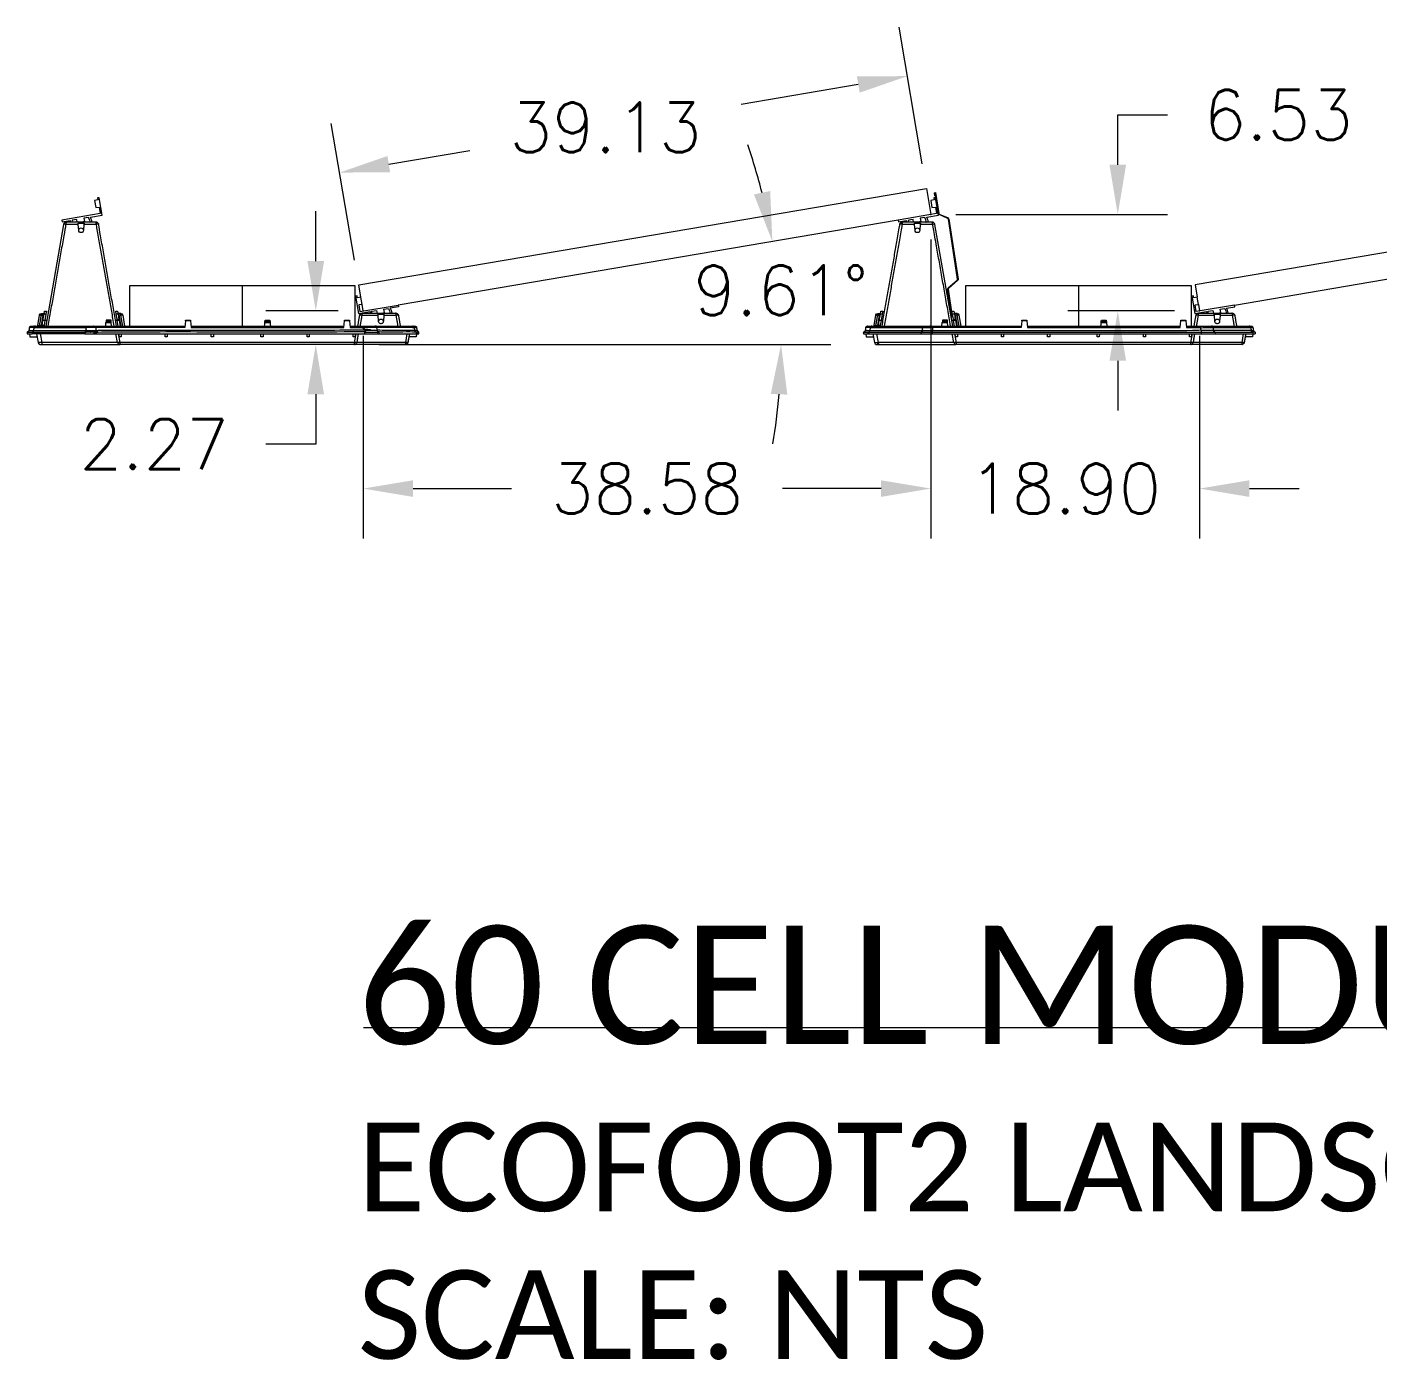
# Model space of a CAD drawing. Header units: inches. Extents: x 1518 to 2565, y 62 to 679.
# Drawn here: x 2068.6 to 2160.1, y 387.2 to 477.5 of the extents above; entities that cross this region are included whole.
import ezdxf

# ---------------------------------------------------------------- set-up
doc = ezdxf.new("R2010")
doc.units = ezdxf.units.IN
doc.header["$LTSCALE"] = 50
doc.header["$MEASUREMENT"] = 0
for name, color, linetype, lineweight in [('E2-ECOFEET', 254, 'Continuous', 5), ('ECOFEET', 254, 'Continuous', 5), ('T-TEXT', 1, 'Continuous', 20), ('TEXT', 1, 'Continuous', 20)]:
    doc.layers.add(name, color=color, linetype=linetype, lineweight=lineweight)
doc.styles.add('mytext', font='romans.shx')
doc.dimstyles.new('DECIMAL', dxfattribs={"dimscale": 27, "dimtxt": 0.125, "dimasz": 0.125, "dimexe": 0.125, "dimexo": 0.0625, "dimgap": 0.09, "dimtad": 0, "dimtih": 1, "dimtoh": 1, "dimzin": 4, "dimdsep": 46, "dimtxsty": 'mytext', "dimcen": 0, "dimazin": 3, "dimtfac": 1, "dimtofl": 0, "dimtmove": 0, "dimatfit": 3, "dimldrblk": 'DOT', "dimfxl": 1, "dimtolj": 1, "dimtzin": 0, "dimarcsym": 0})

# ---------------------------------------------------------------- blocks, each defined once
blk = doc.blocks.new('Z1')
at = {"layer": 'ECOFEET', "color": 1, "linetype": 'Continuous'}
for p, q in [((20.858, -7.903), (54.724, -2.151)), ((-46.338, -6.576), (-46.338, -9.326)), ((10.302, -6.576), (10.302, -9.326)), ((18.417, -7.861), (18.492, -8.304)), ((-59.706, -8.951), (-59.765, -9.285)), ((-59.632, -8.524), (-59.759, -8.524)), ((-55.589, -9.326), (-55.568, -9.087)), ((-55.569, -9.096), (-55.209, -9.096)), ((-55.213, -9.046), (-55.564, -9.046)), ((-54.749, -8.524), (-54.875, -8.524)), ((-54.815, -8.869), (-54.688, -8.869)), ((-54.673, -8.951), (-54.801, -8.951)), ((-50.189, -9.096), (-50.189, -9.096)), ((-44.809, -9.096), (-44.449, -9.096)), ((-44.453, -9.046), (-44.804, -9.046)), ((-39.429, -9.096), (-39.429, -9.096)), ((-38.198, -8.451), (-35.95, -8.451)), ((-3.066, -8.951), (-3.125, -9.285)), ((-2.992, -8.524), (-3.119, -8.524)), ((1.051, -9.326), (1.072, -9.087)), ((1.071, -9.096), (1.431, -9.096)), ((1.427, -9.046), (1.076, -9.046)), ((1.891, -8.524), (1.765, -8.524)), ((1.825, -8.869), (1.952, -8.869)), ((1.967, -8.951), (1.839, -8.951)), ((6.451, -9.096), (6.451, -9.096)), ((11.831, -9.096), (12.191, -9.096)), ((17.211, -9.096), (17.211, -9.096)), ((18.442, -8.451), (20.69, -8.451)), ((-60.268, -9.856), (-60.167, -10.431)), ((-59.896, -10.431), (-59.997, -9.856)), ((-49.809, -9.326), (-39.449, -9.326)), ((6.831, -9.326), (17.191, -9.326)), ((17.591, -9.326), (18.585, -9.326)), ((19.553, -9.731), (19.555, -9.856)), ((19.553, -9.731), (22.104, -9.731)), ((22.104, -9.731), (22.106, -9.856)), ((22.266, -9.731), (22.268, -9.856)), ((-54.789, -10.431), (-59.896, -10.431)), ((-59.896, -10.576), (-54.66, -10.576))]:
    blk.add_line(p, q, dxfattribs=at)
for points in [[(-38.307, -7.368), (-38.449, -6.53), (0, 0), (0.301, -1.775)], [(56.941, -1.775), (56.64, 0), (18.191, -6.53), (18.333, -7.368)], [(-57.52, -2.281), (-57.55, -2.102), (-57.866, -2.156), (-57.871, -2.281)], [(-0.88, -2.281), (-0.91, -2.102), (-1.226, -2.156), (-1.231, -2.281)], [(-53.963, -9.326), (-53.963, -6.576), (-46.338, -6.576), (-38.713, -6.576), (-38.713, -9.326)], [(-38.223, -7.861), (-38.307, -7.368), (-38.534, -7.406), (-38.555, -7.283), (-38.673, -7.303), (-38.473, -8.481), (-37.677, -8.346), (-37.682, -8.451)], [(2.677, -9.326), (2.677, -6.576), (10.302, -6.576), (17.927, -6.576), (17.927, -9.326)], [(17.967, -7.303), (18.167, -8.481), (18.963, -8.346), (18.958, -8.451)], [(-38.148, -8.304), (-38.223, -7.861), (-38.45, -7.899), (-38.375, -8.343), (-35.782, -7.903)], [(-59.94, -8.467), (-59.943, -8.591), (-59.82, -8.591), (-59.791, -8.467)], [(-59.584, -8.951), (-59.706, -8.951), (-59.834, -8.951), (-59.759, -8.524), (-59.722, -8.317), (-59.595, -8.317), (-59.632, -8.524), (-59.707, -8.951)], [(-50.177, -8.962), (-50.218, -9.433), (-56.232, -9.433), (-56.232, -9.326)], [(-55.189, -9.326), (-55.209, -9.096), (-55.213, -9.046), (-55.22, -8.97), (-55.558, -8.97)], [(-54.735, -9.326), (-54.801, -8.951), (-54.923, -8.951)], [(-54.8, -8.951), (-54.815, -8.869), (-54.875, -8.524), (-54.912, -8.317), (-54.785, -8.317), (-54.749, -8.524), (-54.688, -8.869), (-54.673, -8.951), (-54.607, -9.326)], [(-54.717, -8.467), (-54.687, -8.591), (-54.558, -9.326)], [(-49.841, -8.962), (-50.177, -8.962), (-50.173, -8.921), (-49.844, -8.921), (-49.841, -8.962), (-49.799, -9.433), (-39.458, -9.433), (-39.417, -8.962)], [(-44.798, -8.97), (-44.793, -8.921), (-44.464, -8.921), (-44.46, -8.97)], [(-39.081, -8.962), (-39.417, -8.962), (-39.413, -8.921), (-39.084, -8.921), (-39.081, -8.962), (-39.039, -9.433), (-38.055, -9.433), (-38.055, -9.326)], [(-37.561, -8.451), (-37.556, -8.326), (-37.241, -8.272), (-37.21, -8.451)], [(-3.3, -8.467), (-3.303, -8.591), (-3.18, -8.591), (-3.151, -8.467)], [(-2.944, -8.951), (-3.066, -8.951), (-3.194, -8.951), (-3.119, -8.524), (-3.082, -8.317), (-2.955, -8.317), (-2.992, -8.524), (-3.067, -8.951)], [(6.463, -8.962), (6.422, -9.433), (0.408, -9.433), (0.408, -9.326)], [(1.451, -9.326), (1.431, -9.096), (1.427, -9.046), (1.42, -8.97), (1.082, -8.97)], [(1.905, -9.326), (1.839, -8.951), (1.717, -8.951)], [(1.84, -8.951), (1.825, -8.869), (1.765, -8.524), (1.728, -8.317), (1.855, -8.317), (1.891, -8.524), (1.952, -8.869), (1.967, -8.951), (2.033, -9.326)], [(1.923, -8.467), (1.953, -8.591), (2.082, -9.326)], [(6.799, -8.962), (6.463, -8.962), (6.467, -8.921), (6.796, -8.921), (6.799, -8.962), (6.841, -9.433), (17.182, -9.433), (17.223, -8.962)], [(12.187, -9.046), (11.836, -9.046), (11.842, -8.97), (12.18, -8.97), (12.187, -9.046), (12.191, -9.096), (12.211, -9.326)], [(11.842, -8.97), (11.847, -8.921), (12.176, -8.921), (12.18, -8.97)], [(17.559, -8.962), (17.223, -8.962), (17.227, -8.921), (17.556, -8.921), (17.559, -8.962), (17.601, -9.433), (18.585, -9.433), (18.585, -9.326), (19.317, -9.326)], [(19.079, -8.451), (19.084, -8.326), (19.399, -8.272), (19.43, -8.451)], [(-60.753, -9.856), (-60.719, -10.051), (-60.234, -10.051)], [(-54.542, -9.856), (-54.544, -10.051), (-54.684, -10.051), (-54.685, -9.856)], [(-51.418, -9.856), (-51.42, -10.051), (-51.56, -10.051), (-51.561, -9.856)], [(-48.294, -9.856), (-48.296, -10.051), (-48.436, -10.051), (-48.437, -9.856)], [(-44.932, -9.856), (-44.933, -10.051), (-45.073, -10.051), (-45.075, -9.856)], [(-41.808, -9.856), (-41.809, -10.051), (-41.949, -10.051), (-41.951, -9.856)], [(-39.049, -9.326), (-38.055, -9.326), (-37.323, -9.326)], [(-38.684, -9.856), (-38.685, -10.051), (-38.825, -10.051), (-38.827, -9.856)], [(-38.651, -9.856), (-38.752, -10.431), (-38.752, -10.576)], [(-34.533, -9.856), (-34.568, -10.051), (-35.053, -10.051)], [(-4.113, -9.856), (-4.079, -10.051), (-3.594, -10.051)], [(2.098, -9.856), (2.096, -10.051), (1.956, -10.051), (1.955, -9.856)], [(5.222, -9.856), (5.22, -10.051), (5.08, -10.051), (5.079, -9.856)], [(8.346, -9.856), (8.344, -10.051), (8.204, -10.051), (8.203, -9.856)], [(11.708, -9.856), (11.707, -10.051), (11.567, -10.051), (11.565, -9.856)], [(14.832, -9.856), (14.831, -10.051), (14.691, -10.051), (14.689, -9.856)], [(17.956, -9.856), (17.955, -10.051), (17.815, -10.051), (17.813, -9.856)], [(17.989, -9.856), (17.888, -10.431), (17.888, -10.576)], [(22.107, -9.856), (22.072, -10.051), (21.587, -10.051)]]:
    blk.add_lwpolyline(points, dxfattribs=at)
for points in [[(-56.517, -2.281, 0.069145), (-56.566, -2.083), (-56.621, -1.944), (-55.825, -1.809), (-56.025, -0.631), (-56.143, -0.651), (-56.123, -0.774), (-56.349, -0.813), (-56.266, -1.306), (-56.039, -1.267), (-55.963, -1.711), (-58.556, -2.151), (-58.536, -2.27), (-57.987, -2.176), (-57.991, -2.281)], [(0.123, -2.281, 0.069145), (0.074, -2.083), (0.019, -1.944), (0.815, -1.809), (0.615, -0.631), (0.497, -0.651), (0.517, -0.774), (0.291, -0.813), (0.374, -1.306), (0.601, -1.267), (0.677, -1.711), (-1.916, -2.151), (-1.896, -2.27), (-1.347, -2.176), (-1.351, -2.281)], [(-58.249, -2.281, 0.36397), (-58.436, -2.438), (-59.65, -9.326)], [(-57.448, -2.438), (-58.288, -2.438, 0.16314), (-58.436, -2.438)], [(-57.413, -2.842, 0.003531), (-57.412, -2.835, -0.956522), (-57.095, -2.835, 0.003531), (-57.095, -2.842)], [(-56.072, -2.438, 0.16314), (-56.219, -2.438), (-57.06, -2.438)], [(-1.916, -2.151), (-35.782, -7.903), (-35.762, -8.021), (-36.311, -8.114), (-36.256, -8.253, -0.069145), (-36.208, -8.451)], [(-0.808, -2.438), (-1.648, -2.438, 0.16314), (-1.796, -2.438)], [(-0.773, -2.842, 0.003531), (-0.772, -2.835, -0.956522), (-0.455, -2.835, 0.003531), (-0.455, -2.842)], [(0.568, -2.438, 0.16314), (0.421, -2.438), (-0.42, -2.438)], [(1.783, -9.326), (0.568, -2.438, 0.36397), (0.381, -2.281)], [(20.432, -8.451, 0.069145), (20.384, -8.253), (20.329, -8.114), (20.878, -8.021), (20.858, -7.903), (18.265, -8.343), (18.19, -7.899), (18.417, -7.861), (18.333, -7.368), (18.106, -7.406), (18.085, -7.283), (17.967, -7.303)], [(-60.242, -9.326, 0.36397), (-60.193, -9.285), (-60.071, -8.591), (-60.068, -8.574, -0.36397), (-59.94, -8.467), (-59.791, -8.467, 0.36397), (-59.742, -8.426)], [(-60.065, -9.326), (-60.065, -9.285), (-59.942, -9.285), (-59.942, -9.326, 0.36397), (-59.893, -9.285, -0.16314), (-59.942, -9.285), (-59.82, -8.591, 0.16314), (-59.771, -8.591)], [(-59.778, -9.326, 0.060189), (-59.765, -9.285, 0.16314), (-59.893, -9.285), (-59.834, -8.951)], [(-54.435, -9.326), (-54.565, -8.591), (-54.568, -8.467), (-54.717, -8.467, -0.36397), (-54.766, -8.426)], [(-54.437, -8.591, 0.16314), (-54.565, -8.591), (-54.687, -8.591, -0.16314), (-54.737, -8.591)], [(-54.568, -8.467, -0.36397), (-54.44, -8.574), (-54.437, -8.591), (-54.307, -9.326)], [(-37.138, -8.608), (-38.238, -8.608, 0.16314), (-38.385, -8.608)], [(-37.103, -9.012, 0.003531), (-37.103, -9.005, -0.956522), (-36.785, -9.005, 0.003531), (-36.785, -9.012)], [(-35.763, -8.608, 0.16314), (-35.911, -8.608), (-36.75, -8.608)], [(-3.602, -9.326, 0.36397), (-3.553, -9.285), (-3.431, -8.591), (-3.428, -8.574, -0.36397), (-3.3, -8.467), (-3.151, -8.467, 0.36397), (-3.102, -8.426)], [(-3.425, -9.326), (-3.425, -9.285), (-3.302, -9.285), (-3.302, -9.326, 0.36397), (-3.253, -9.285, -0.16314), (-3.302, -9.285), (-3.18, -8.591, 0.16314), (-3.131, -8.591)], [(-3.138, -9.326, 0.060189), (-3.125, -9.285, 0.16314), (-3.253, -9.285), (-3.194, -8.951)], [(2.205, -9.326), (2.075, -8.591), (2.072, -8.467), (1.923, -8.467, -0.36397), (1.874, -8.426)], [(2.203, -8.591, 0.16314), (2.075, -8.591), (1.953, -8.591, -0.16314), (1.903, -8.591)], [(2.072, -8.467, -0.36397), (2.2, -8.574), (2.203, -8.591), (2.333, -9.326)], [(19.502, -8.608), (18.402, -8.608, 0.16314), (18.255, -8.608)], [(19.537, -9.012, 0.003531), (19.537, -9.005, -0.956522), (19.855, -9.005, 0.003531), (19.855, -9.012)], [(20.877, -8.608, 0.16314), (20.729, -8.608), (19.89, -8.608)], [(-35.191, -9.856), (-35.292, -10.431), (-38.58, -10.431, -0.36397), (-38.752, -10.576), (-54.617, -10.576), (-54.617, -10.431), (-54.718, -9.856)], [(-38.548, -10.25, 0.058227), (-38.536, -10.21), (-38.474, -9.856)], [(-3.628, -9.856), (-3.527, -10.431, 0.36397), (-3.354, -10.576), (-3.256, -10.576)], [(2.023, -10.576, -0.36397), (1.851, -10.431), (-3.256, -10.431), (-3.357, -9.856)], [(21.449, -9.856), (21.348, -10.431), (18.06, -10.431, -0.36397), (17.888, -10.576), (2.023, -10.576), (2.023, -10.431), (1.922, -9.856)], [(18.092, -10.25, 0.058227), (18.104, -10.21), (18.166, -9.856)]]:
    blk.add_lwpolyline(points, format="xyb", dxfattribs=at)
for points in [[(0.617, -0.284), (0.832, -1.696, 0.258618), (0.871, -1.747), (1.461, -2.001, -0.258618), (1.523, -2.081), (2.142, -6.147, -0.258618), (2.107, -6.241), (1.489, -6.772, 0.258618), (1.466, -6.832), (1.75, -8.694), (1.673, -8.705), (1.641, -8.494), (1.675, -8.489), (1.702, -8.667), (1.712, -8.665), (1.433, -6.837, -0.258618), (1.467, -6.746), (2.085, -6.216, 0.258618), (2.109, -6.152), (1.489, -2.086, 0.258618), (1.448, -2.032), (0.858, -1.778, -0.258618), (0.798, -1.701), (0.588, -0.322), (0.579, -0.324), (0.606, -0.502), (0.572, -0.507), (0.54, -0.295)], [(-57.448, -2.438), (-57.455, -2.358), (-57.053, -2.358), (-57.06, -2.438), (-57.094, -2.828, 0.010708), (-57.095, -2.849, -0.956522), (-57.412, -2.849, 0.010708), (-57.414, -2.828)], [(-0.808, -2.438), (-0.815, -2.358), (-0.413, -2.358), (-0.42, -2.438), (-0.454, -2.828, 0.010708), (-0.455, -2.849, -0.956522), (-0.772, -2.849, 0.010708), (-0.774, -2.828)], [(-37.138, -8.608), (-37.145, -8.528), (-36.743, -8.528), (-36.75, -8.608), (-36.784, -8.998, 0.010708), (-36.785, -9.019, -0.956522), (-37.103, -9.019, 0.010708), (-37.104, -8.998)], [(19.502, -8.608), (19.495, -8.528), (19.897, -8.528), (19.89, -8.608), (19.856, -8.998, 0.010708), (19.855, -9.019, -0.956522), (19.537, -9.019, 0.010708), (19.536, -8.998)]]:
    blk.add_lwpolyline(points, format="xyb", close=True, dxfattribs=at)
at = {"layer": 'ECOFEET', "color": 1, "linetype": 'Continuous', "flags": 128}
for points in [[(-56.638, -2.281), (-56.649, -2.219), (-56.677, -2.127), (-56.742, -1.965), (-57.057, -2.018), (-57.019, -2.245), (-57.23, -2.281)], [(0.002, -2.281), (-0.009, -2.219), (-0.037, -2.127), (-0.102, -1.965), (-0.417, -2.018), (-0.379, -2.245), (-0.59, -2.281)], [(-36.92, -8.451), (-36.709, -8.415), (-36.748, -8.188), (-36.432, -8.135), (-36.368, -8.297), (-36.339, -8.389), (-36.329, -8.451)], [(19.72, -8.451), (19.931, -8.415), (19.892, -8.188), (20.208, -8.135), (20.272, -8.297), (20.301, -8.389), (20.311, -8.451)], [(-38.479, -9.856), (-38.58, -10.431), (-38.584, -10.436), (-38.595, -10.44), (-38.611, -10.443), (-38.632, -10.443), (-38.658, -10.443), (-38.688, -10.44), (-38.719, -10.436), (-38.752, -10.431), (-54.617, -10.431), (-54.65, -10.436), (-54.681, -10.44), (-54.711, -10.443), (-54.737, -10.443), (-54.758, -10.443), (-54.774, -10.44), (-54.785, -10.436), (-54.789, -10.431), (-54.891, -9.856)], [(18.161, -9.856), (18.06, -10.431), (18.056, -10.436), (18.045, -10.44), (18.029, -10.443), (18.008, -10.443), (17.982, -10.443), (17.952, -10.44), (17.921, -10.436), (17.888, -10.431), (2.023, -10.431), (1.99, -10.436), (1.959, -10.44), (1.929, -10.443), (1.903, -10.443), (1.882, -10.443), (1.866, -10.44), (1.855, -10.436), (1.851, -10.431), (1.749, -9.856)], [(-54.657, -10.571), (-54.658, -10.573), (-54.66, -10.576), (-54.66, -10.571)], [(-35.12, -10.431), (-35.124, -10.436), (-35.135, -10.44), (-35.151, -10.443), (-35.172, -10.443), (-35.198, -10.443), (-35.228, -10.44), (-35.259, -10.436), (-35.292, -10.431), (-35.292, -10.576)], [(1.983, -10.571), (1.982, -10.573), (1.98, -10.576), (1.98, -10.571)], [(21.52, -10.431), (21.516, -10.436), (21.505, -10.44), (21.489, -10.443), (21.468, -10.443), (21.442, -10.443), (21.412, -10.44), (21.381, -10.436), (21.348, -10.431), (21.348, -10.576)]]:
    blk.add_lwpolyline(points, dxfattribs=at)
at = {"layer": 'ECOFEET', "color": 1, "linetype": 'Continuous'}
for centre, radius, start, end in [((-57.254, -2.356), 0.62, 261.10669, 278.89331), ((-0.614, -2.356), 0.62, 261.1063, 278.8937), ((-36.944, -8.526), 0.62, 261.10626, 278.89374), ((19.696, -8.526), 0.62, 261.10633, 278.89367), ((-34.372, -9.601), 0.13, 190, 269.03818), ((-54.617, -10.401), 0.175, 190, 270), ((-38.538, -10.217), 0.00775, 71.46881, 108.53119), ((18.102, -10.217), 0.00775, 71.46881, 108.53119)]:
    blk.add_arc(centre, radius, start, end, dxfattribs=at)
for points, weights, degree, knots in [([(-54.857, -9.326), (-55.464, -5.882), (-56.072, -2.438), (-56.099, -2.281), (-56.259, -2.281), (-57.254, -2.281), (-58.249, -2.281), (-58.282, -2.281), (-58.288, -2.438), (-58.895, -5.882), (-59.503, -9.326)], [1, 1, 1, 0.766044443119, 1, 1, 1, 0.766044443119, 1, 1, 1], 2, [0, 0, 0, 1, 1, 2.396263, 2.396263, 3.396263, 3.396263, 4.792527, 4.792527, 5.792527, 5.792527, 5.792527]), ([(-55.005, -9.326), (-55.612, -5.882), (-56.219, -2.438), (-56.225, -2.281), (-56.259, -2.281)], [1, 1, 1, 0.766044443119, 1], 2, [0, 0, 0, 1, 1, 2.396263, 2.396263, 2.396263]), ([(-3.01, -9.326), (-2.403, -5.882), (-1.796, -2.438), (-1.768, -2.281), (-1.609, -2.281), (-1.642, -2.281), (-1.648, -2.438), (-2.255, -5.882), (-2.863, -9.326)], [1, 1, 1, 0.766044443119, 1, 0.766044443119, 1, 1, 1], 2, [0, 0, 0, 1, 1, 2.396263, 2.396263, 3.792527, 3.792527, 4.792527, 4.792527, 4.792527]), ([(1.635, -9.326), (1.028, -5.882), (0.421, -2.438), (0.415, -2.281), (0.381, -2.281), (-0.614, -2.281), (-1.609, -2.281)], [1, 1, 1, 0.766044443119, 1, 1, 1], 2, [0, 0, 0, 1, 1, 2.396263, 2.396263, 3.396263, 3.396263, 3.396263]), ([(-60.193, -9.285), (-60.194, -9.293), (-60.065, -9.285), (-60.004, -8.938), (-59.943, -8.591), (-60.007, -8.57), (-60.071, -8.591)], [1, 0.717688543035, 1, 1, 1, 0.948150802533, 1], 2, [0, 0, 0, 1.540638, 1.540638, 2.540638, 2.540638, 3.187499, 3.187499, 3.187499]), ([(-38.512, -9.326), (-38.449, -8.967), (-38.385, -8.608), (-38.358, -8.451), (-38.198, -8.451), (-38.232, -8.451), (-38.238, -8.608), (-38.301, -8.967), (-38.364, -9.326)], [1, 1, 1, 0.766044443119, 1, 0.766044443119, 1, 1, 1], 2, [0, 0, 0, 1, 1, 2.396263, 2.396263, 3.792527, 3.792527, 4.792527, 4.792527, 4.792527]), ([(-35.784, -9.326), (-35.847, -8.967), (-35.911, -8.608), (-35.916, -8.451), (-35.95, -8.451), (-35.791, -8.451), (-35.763, -8.608), (-35.7, -8.967), (-35.636, -9.326)], [1, 1, 1, 0.766044443119, 1, 0.766044443119, 1, 1, 1], 2, [0, 0, 0, 1, 1, 2.396263, 2.396263, 3.792527, 3.792527, 4.792527, 4.792527, 4.792527]), ([(-3.553, -9.285), (-3.554, -9.293), (-3.425, -9.285), (-3.364, -8.938), (-3.303, -8.591), (-3.367, -8.57), (-3.431, -8.591)], [1, 0.717688543035, 1, 1, 1, 0.948150802533, 1], 2, [0, 0, 0, 1.540638, 1.540638, 2.540638, 2.540638, 3.187499, 3.187499, 3.187499]), ([(18.128, -9.326), (18.191, -8.967), (18.255, -8.608), (18.282, -8.451), (18.442, -8.451), (18.408, -8.451), (18.402, -8.608), (18.339, -8.967), (18.276, -9.326)], [1, 1, 1, 0.766044443119, 1, 0.766044443119, 1, 1, 1], 2, [0, 0, 0, 1, 1, 2.396263, 2.396263, 3.792527, 3.792527, 4.792527, 4.792527, 4.792527]), ([(20.856, -9.326), (20.793, -8.967), (20.729, -8.608), (20.724, -8.451), (20.69, -8.451), (20.849, -8.451), (20.877, -8.608), (20.94, -8.967), (21.004, -9.326)], [1, 1, 1, 0.766044443119, 1, 0.766044443119, 1, 1, 1], 2, [0, 0, 0, 1, 1, 2.396263, 2.396263, 3.792527, 3.792527, 4.792527, 4.792527, 4.792527]), ([(-60.753, -9.433), (-60.765, -9.497), (-60.776, -9.56), (-60.787, -9.624), (-60.798, -9.688), (-60.848, -9.73), (-60.913, -9.731), (-60.914, -9.773), (-60.914, -9.814), (-60.915, -9.856), (-60.914, -9.856), (-60.912, -9.856), (-60.901, -9.856), (-60.88, -9.856), (-60.848, -9.856), (-60.821, -9.856), (-60.804, -9.856), (-60.777, -9.856), (-60.736, -9.856), (-60.67, -9.856), (-60.607, -9.856), (-60.553, -9.856), (-60.552, -9.814), (-60.552, -9.773), (-60.551, -9.731), (-59.366, -9.731), (-58.18, -9.731), (-56.994, -9.731), (-56.942, -9.72), (-56.908, -9.677), (-56.909, -9.624), (-56.726, -9.626), (-56.494, -9.626), (-56.245, -9.624), (-56.241, -9.56), (-56.237, -9.497), (-56.232, -9.433), (-56.481, -9.431), (-56.713, -9.431), (-56.896, -9.433)], [1, 1, 1, 1, 0.847608414709, 0.847608414709, 1, 1, 1, 1, 1, 1, 1, 1, 1, 1, 1, 1, 1, 1, 1, 1, 1, 1, 1, 1, 1, 1, 0.847507668467, 0.847507668467, 1, 0.956274214616, 0.956274214616, 1, 1, 1, 1, 0.956274214616, 0.956274214616, 1], 3, [0, 0, 0, 0, 1, 1, 1, 2.379476, 2.379476, 2.379476, 3.379476, 3.379476, 3.379476, 3.629975, 3.795632, 3.880249, 4.379476, 4.379476, 4.379476, 4.629379, 4.79446, 4.879451, 5.379476, 5.379476, 5.379476, 6.379476, 6.379476, 6.379476, 7.379476, 7.379476, 7.379476, 8.759428, 8.759428, 8.759428, 9.487815, 9.487815, 9.487815, 10.487815, 10.487815, 10.487815, 11.216202, 11.216202, 11.216202, 11.216202]), ([(-60.913, -9.731), (-60.911, -9.731), (-60.908, -9.731), (-60.881, -9.731), (-60.829, -9.731), (-60.748, -9.731), (-60.654, -9.731), (-60.586, -9.731), (-60.551, -9.731), (-60.499, -9.72), (-60.465, -9.677), (-60.466, -9.624), (-59.281, -9.624), (-58.095, -9.624), (-56.909, -9.624), (-56.905, -9.56), (-56.901, -9.497), (-56.896, -9.433)], [1, 1, 1, 1, 1, 1, 1, 1, 1, 0.847507668467, 0.847507668467, 1, 1, 1, 1, 1, 1, 1], 3, [0, 0, 0, 0, 0.141275, 0.284533, 0.483576, 0.688392, 0.8429, 1, 1, 1, 2.379951, 2.379951, 2.379951, 3.379951, 3.379951, 3.379951, 4.379951, 4.379951, 4.379951, 4.379951]), ([(-60.787, -9.624), (-60.788, -9.628), (-60.466, -9.624), (-60.45, -9.529), (-60.433, -9.433), (-58.665, -9.433), (-56.896, -9.433), (-56.899, -9.343), (-56.81, -9.326)], [1, 0.917666886894, 1, 1, 1, 1, 1, 0.763062833851, 1], 2, [0, 0, 0, 0.817256, 0.817256, 1.817256, 1.817256, 2.817256, 2.817256, 4.222771, 4.222771, 4.222771]), ([(-60.346, -9.326), (-60.435, -9.343), (-60.433, -9.433), (-60.753, -9.429), (-60.753, -9.433), (-60.735, -9.326), (-60.625, -9.326), (-60.486, -9.326), (-60.346, -9.326), (-58.578, -9.326), (-56.81, -9.326), (-56.521, -9.326), (-56.232, -9.326), (-53.221, -9.326), (-50.209, -9.326)], [1, 0.763062833851, 1, 0.917666886894, 1, 0.766044443119, 1, 1, 1, 1, 1, 1, 1, 1, 1], 2, [0, 0, 0, 1.405515, 1.405515, 2.222771, 2.222771, 3.619034, 3.619034, 4.619034, 4.619034, 5.619034, 5.619034, 6.619034, 6.619034, 7.619034, 7.619034, 7.619034]), ([(-34.413, -9.856), (-34.418, -9.856), (-34.431, -9.856), (-34.452, -9.856), (-34.478, -9.856), (-34.503, -9.856), (-34.524, -9.856), (-34.534, -9.856), (-34.525, -9.856), (-34.502, -9.856), (-34.475, -9.856), (-34.45, -9.856), (-34.43, -9.856), (-34.419, -9.856), (-34.413, -9.856), (-34.408, -9.856), (-34.397, -9.856), (-34.386, -9.856), (-34.377, -9.856), (-34.373, -9.856), (-34.372, -9.856), (-34.372, -9.856), (-34.372, -9.814), (-34.373, -9.773), (-34.374, -9.731), (-34.376, -9.731), (-34.382, -9.731), (-34.42, -9.731), (-34.472, -9.731), (-34.515, -9.731), (-34.536, -9.731), (-34.596, -9.726), (-34.638, -9.683), (-34.643, -9.624), (-35.494, -9.624), (-36.344, -9.624), (-37.195, -9.624), (-37.201, -9.56), (-37.207, -9.497), (-37.214, -9.433), (-37.397, -9.429), (-37.703, -9.429), (-38.055, -9.433), (-38.048, -9.497), (-38.042, -9.56), (-38.036, -9.624), (-44.106, -9.624), (-50.175, -9.624), (-56.245, -9.624), (-56.245, -9.659), (-56.245, -9.695), (-56.245, -9.731), (-56.308, -9.731), (-56.433, -9.731), (-56.614, -9.731), (-56.768, -9.731), (-56.895, -9.731), (-56.961, -9.731), (-56.994, -9.731), (-56.995, -9.773), (-56.995, -9.814), (-56.996, -9.856), (-58.181, -9.856), (-59.367, -9.856), (-60.553, -9.856)], [1, 1, 1, 1, 1, 1, 1, 1, 1, 1, 1, 1, 1, 1, 1, 1, 1, 1, 1, 1, 1, 1, 1, 1, 1, 1, 1, 1, 1, 1, 1, 0.843685545483, 0.843685545483, 1, 1, 1, 1, 1, 1, 1, 0.917340571837, 0.917340571837, 1, 1, 1, 1, 1, 1, 1, 1, 1, 1, 1, 1, 1, 1, 1, 1, 1, 1, 1, 1, 1, 1, 1], 3, [0, 0, 0, 0, 0.180038, 0.438369, 0.599838, 0.799881, 1, 1, 1, 1.180357, 1.438824, 1.600133, 1.800076, 2, 2, 2, 2.180038, 2.438369, 2.599838, 2.799881, 3, 3, 3, 4, 4, 4, 4.287507, 4.568114, 4.785564, 5, 5, 5, 6.397869, 6.397869, 6.397869, 7.397869, 7.397869, 7.397869, 8.397869, 8.397869, 8.397869, 9.404406, 9.404406, 9.404406, 10.404406, 10.404406, 10.404406, 11.404406, 11.404406, 11.404406, 12.404406, 12.404406, 12.404406, 12.631449, 12.861487, 13.085048, 13.245839, 13.404406, 13.404406, 13.404406, 14.404406, 14.404406, 14.404406, 15.404406, 15.404406, 15.404406, 15.404406]), ([(-38.036, -9.856), (-38.019, -9.856), (-37.977, -9.856), (-37.92, -9.856), (-37.862, -9.856), (-37.809, -9.856), (-37.772, -9.856), (-37.754, -9.856), (-37.737, -9.856), (-37.697, -9.856), (-37.643, -9.856), (-37.589, -9.856), (-37.541, -9.856), (-37.507, -9.856), (-37.491, -9.856), (-37.476, -9.856), (-37.44, -9.856), (-37.393, -9.856), (-37.346, -9.856), (-37.305, -9.856), (-37.277, -9.856), (-37.263, -9.856), (-37.251, -9.856), (-37.221, -9.856), (-37.184, -9.856), (-37.147, -9.856), (-37.116, -9.856), (-37.096, -9.856), (-37.085, -9.856), (-36.235, -9.856), (-35.385, -9.856), (-34.534, -9.856), (-34.535, -9.814), (-34.535, -9.773), (-34.536, -9.731), (-35.386, -9.731), (-36.237, -9.731), (-37.087, -9.731), (-37.147, -9.726), (-37.19, -9.683), (-37.195, -9.624), (-37.378, -9.628), (-37.683, -9.628), (-38.036, -9.624), (-38.036, -9.659), (-38.036, -9.695), (-38.036, -9.731), (-44.106, -9.731), (-50.175, -9.731), (-56.245, -9.731), (-56.245, -9.773), (-56.245, -9.814), (-56.245, -9.856)], [1, 1, 1, 1, 1, 1, 1, 1, 1, 1, 1, 1, 1, 1, 1, 1, 1, 1, 1, 1, 1, 1, 1, 1, 1, 1, 1, 1, 1, 1, 1, 1, 1, 1, 1, 1, 1, 1, 0.843685545483, 0.843685545483, 1, 0.917340571837, 0.917340571837, 1, 1, 1, 1, 1, 1, 1, 1, 1, 1], 3, [0, 0, 0, 0, 0.180622, 0.439236, 0.60041, 0.800263, 1, 1, 1, 1.180338, 1.438824, 1.600138, 1.800079, 2, 2, 2, 2.18002, 2.438364, 2.599833, 2.799876, 3, 3, 3, 3.17972, 3.437948, 3.599567, 3.799702, 4, 4, 4, 5, 5, 5, 6, 6, 6, 7, 7, 7, 8.397869, 8.397869, 8.397869, 9.404406, 9.404406, 9.404406, 10.404406, 10.404406, 10.404406, 11.404406, 11.404406, 11.404406, 12.404406, 12.404406, 12.404406, 12.404406]), ([(-35.019, -9.856), (-35.069, -10.144), (-35.12, -10.431), (-35.146, -10.576), (-35.292, -10.576), (-37.002, -10.576), (-38.712, -10.576), (-38.711, -10.576), (-38.71, -10.571)], [1, 1, 1, 0.766044443119, 1, 1, 1, 0.992682338542, 1], 2, [0, 0, 0, 1, 1, 2.396263, 2.396263, 3.396263, 3.396263, 3.638364, 3.638364, 3.638364]), ([(-37.214, -9.433), (-35.945, -9.433), (-34.677, -9.433), (-34.66, -9.529), (-34.643, -9.624), (-34.499, -9.625), (-34.5, -9.624), (-34.516, -9.529), (-34.533, -9.433), (-34.552, -9.326), (-34.661, -9.326), (-34.724, -9.326), (-34.786, -9.326), (-36.055, -9.326), (-37.323, -9.326), (-37.222, -9.333), (-37.214, -9.433)], [1, 1, 1, 1, 1, 0.963942700761, 1, 1, 1, 0.766044443119, 1, 1, 1, 1, 1, 0.758943625834, 1], 2, [0, 0, 0, 1, 1, 2, 2, 2.53871, 2.53871, 3.53871, 3.53871, 4.934974, 4.934974, 5.934974, 5.934974, 6.934974, 6.934974, 8.353188, 8.353188, 8.353188]), ([(-34.533, -9.433), (-34.533, -9.432), (-34.677, -9.433), (-34.685, -9.333), (-34.786, -9.326)], [1, 0.963942700761, 1, 0.758943625835, 1], 2, [0, 0, 0, 0.53871, 0.53871, 1.956924, 1.956924, 1.956924]), ([(-4.113, -9.433), (-4.125, -9.497), (-4.136, -9.56), (-4.147, -9.624), (-4.158, -9.688), (-4.208, -9.73), (-4.273, -9.731), (-4.274, -9.773), (-4.274, -9.814), (-4.275, -9.856), (-4.274, -9.856), (-4.272, -9.856), (-4.261, -9.856), (-4.24, -9.856), (-4.208, -9.856), (-4.181, -9.856), (-4.164, -9.856), (-4.137, -9.856), (-4.096, -9.856), (-4.03, -9.856), (-3.967, -9.856), (-3.913, -9.856), (-3.912, -9.814), (-3.912, -9.773), (-3.911, -9.731), (-2.726, -9.731), (-1.54, -9.731), (-0.354, -9.731), (-0.302, -9.72), (-0.268, -9.677), (-0.269, -9.624), (-0.086, -9.626), (0.146, -9.626), (0.395, -9.624), (6.465, -9.624), (12.534, -9.624), (18.604, -9.624), (18.598, -9.56), (18.592, -9.497), (18.585, -9.433), (18.937, -9.429), (19.243, -9.429), (19.426, -9.433), (20.272, -9.433), (21.118, -9.433), (21.963, -9.433), (21.974, -9.497), (21.985, -9.56), (21.997, -9.624), (22.092, -9.625), (22.141, -9.625), (22.14, -9.624)], [1, 1, 1, 1, 0.847608414709, 0.847608414709, 1, 1, 1, 1, 1, 1, 1, 1, 1, 1, 1, 1, 1, 1, 1, 1, 1, 1, 1, 1, 1, 1, 0.847507668466, 0.847507668466, 1, 0.956274214616, 0.956274214616, 1, 1, 1, 1, 1, 1, 1, 0.917340571837, 0.917340571837, 1, 1, 1, 1, 1, 1, 1, 0.975961800507, 0.975961800507, 1], 3, [0, 0, 0, 0, 1, 1, 1, 2.379476, 2.379476, 2.379476, 3.379476, 3.379476, 3.379476, 3.629975, 3.795632, 3.880249, 4.379476, 4.379476, 4.379476, 4.629379, 4.79446, 4.879451, 5.379476, 5.379476, 5.379476, 6.379476, 6.379476, 6.379476, 7.379476, 7.379476, 7.379476, 8.759428, 8.759428, 8.759428, 9.487815, 9.487815, 9.487815, 10.487815, 10.487815, 10.487815, 11.487815, 11.487815, 11.487815, 12.494352, 12.494352, 12.494352, 13.494352, 13.494352, 13.494352, 14.494352, 14.494352, 14.494352, 15.033062, 15.033062, 15.033062, 15.033062]), ([(-4.273, -9.731), (-4.271, -9.731), (-4.268, -9.731), (-4.241, -9.731), (-4.189, -9.731), (-4.108, -9.731), (-4.014, -9.731), (-3.946, -9.731), (-3.911, -9.731), (-3.859, -9.72), (-3.825, -9.677), (-3.826, -9.624), (-2.641, -9.624), (-1.455, -9.624), (-0.269, -9.624), (-0.265, -9.56), (-0.261, -9.497), (-0.256, -9.433), (-0.073, -9.431), (0.159, -9.431), (0.408, -9.433), (0.403, -9.497), (0.399, -9.56), (0.395, -9.624)], [1, 1, 1, 1, 1, 1, 1, 1, 1, 0.847507668467, 0.847507668467, 1, 1, 1, 1, 1, 1, 1, 0.956274214616, 0.956274214616, 1, 1, 1, 1], 3, [0, 0, 0, 0, 0.141275, 0.284533, 0.483576, 0.688392, 0.8429, 1, 1, 1, 2.379951, 2.379951, 2.379951, 3.379951, 3.379951, 3.379951, 4.379951, 4.379951, 4.379951, 5.108338, 5.108338, 5.108338, 6.108338, 6.108338, 6.108338, 6.108338]), ([(-4.147, -9.624), (-4.148, -9.628), (-3.826, -9.624), (-3.81, -9.529), (-3.793, -9.433), (-2.025, -9.433), (-0.256, -9.433), (-0.259, -9.343), (-0.17, -9.326)], [1, 0.917666886894, 1, 1, 1, 1, 1, 0.763062833851, 1], 2, [0, 0, 0, 0.817256, 0.817256, 1.817256, 1.817256, 2.817256, 2.817256, 4.222771, 4.222771, 4.222771]), ([(-3.706, -9.326), (-3.795, -9.343), (-3.793, -9.433), (-4.113, -9.429), (-4.113, -9.433), (-4.095, -9.326), (-3.985, -9.326), (-3.846, -9.326), (-3.706, -9.326), (-1.938, -9.326), (-0.17, -9.326), (0.119, -9.326), (0.408, -9.326), (3.419, -9.326), (6.431, -9.326)], [1, 0.76306283385, 1, 0.917666886894, 1, 0.766044443119, 1, 1, 1, 1, 1, 1, 1, 1, 1], 2, [0, 0, 0, 1.405515, 1.405515, 2.222771, 2.222771, 3.619034, 3.619034, 4.619034, 4.619034, 5.619034, 5.619034, 6.619034, 6.619034, 7.619034, 7.619034, 7.619034]), ([(21.621, -9.856), (21.571, -10.144), (21.52, -10.431), (21.494, -10.576), (21.348, -10.576), (19.638, -10.576), (17.928, -10.576), (17.929, -10.576), (17.93, -10.571)], [1, 1, 1, 0.766044443119, 1, 1, 1, 0.992682338452, 1], 2, [0, 0, 0, 1, 1, 2.396263, 2.396263, 3.396263, 3.396263, 3.638364, 3.638364, 3.638364]), ([(18.604, -9.731), (18.604, -9.695), (18.604, -9.659), (18.604, -9.624), (18.957, -9.628), (19.262, -9.628), (19.445, -9.624), (19.45, -9.683), (19.493, -9.726), (19.553, -9.731), (19.529, -9.731), (19.472, -9.731), (19.357, -9.731), (19.209, -9.731), (19.043, -9.731), (18.883, -9.731), (18.735, -9.731), (18.648, -9.731), (18.604, -9.731)], [1, 1, 1, 1, 0.917340571837, 0.917340571837, 1, 0.843685545483, 0.843685545483, 1, 1, 1, 1, 1, 1, 1, 1, 1, 1], 3, [0, 0, 0, 0, 1, 1, 1, 2.006537, 2.006537, 2.006537, 3.404406, 3.404406, 3.404406, 3.516887, 3.680936, 3.844979, 4.009248, 4.173521, 4.288962, 4.404406, 4.404406, 4.404406, 4.404406]), ([(19.445, -9.624), (20.296, -9.624), (21.146, -9.624), (21.997, -9.624), (22.002, -9.683), (22.044, -9.726), (22.104, -9.731), (22.125, -9.731), (22.168, -9.731), (22.22, -9.731), (22.258, -9.731), (22.264, -9.731), (22.266, -9.731), (22.201, -9.73), (22.152, -9.688), (22.14, -9.624), (22.129, -9.56), (22.118, -9.497), (22.107, -9.433), (22.095, -9.368), (22.045, -9.326), (21.979, -9.326), (21.937, -9.326), (21.895, -9.326), (21.854, -9.326), (21.008, -9.326), (20.163, -9.326), (19.317, -9.326), (19.378, -9.33), (19.421, -9.373), (19.426, -9.433), (19.433, -9.497), (19.439, -9.56), (19.445, -9.624)], [1, 1, 1, 1, 0.843685545483, 0.843685545483, 1, 1, 1, 1, 1, 1, 1, 0.847608414708, 0.847608414708, 1, 1, 1, 1, 0.844029628746, 0.844029628746, 1, 1, 1, 1, 1, 1, 1, 0.839295750556, 0.839295750556, 1, 1, 1, 1], 3, [0, 0, 0, 0, 1, 1, 1, 2.397869, 2.397869, 2.397869, 2.612305, 2.829754, 3.110362, 3.397869, 3.397869, 3.397869, 4.777345, 4.777345, 4.777345, 5.777345, 5.777345, 5.777345, 7.173608, 7.173608, 7.173608, 8.173608, 8.173608, 8.173608, 9.173608, 9.173608, 9.173608, 10.591822, 10.591822, 10.591822, 11.591822, 11.591822, 11.591822, 11.591822]), ([(22.107, -9.433), (22.107, -9.432), (21.963, -9.433), (21.955, -9.333), (21.854, -9.326)], [1, 0.963942700761, 1, 0.758943625834, 1], 2, [0, 0, 0, 0.53871, 0.53871, 1.956924, 1.956924, 1.956924]), ([(-59.896, -10.576), (-59.945, -10.576), (-59.994, -10.576), (-60.141, -10.576), (-60.167, -10.431), (-60.162, -10.46), (-59.896, -10.431), (-59.896, -10.504), (-59.896, -10.576)], [1, 1, 1, 0.766044443119, 1, 0.717688543035, 1, 1, 1], 2, [0, 0, 0, 1, 1, 2.396263, 2.396263, 3.936901, 3.936901, 4.936901, 4.936901, 4.936901]), ([(-3.527, -10.431), (-3.522, -10.46), (-3.256, -10.431), (-3.256, -10.504), (-3.256, -10.576), (-0.638, -10.576), (1.98, -10.576)], [1, 0.717688543035, 1, 1, 1, 1, 1], 2, [0, 0, 0, 1.540638, 1.540638, 2.540638, 2.540638, 3.540638, 3.540638, 3.540638])]:
    blk.add_rational_spline(points, weights, degree=degree, knots=knots, dxfattribs=at)
for points, knots in [([(-55.22, -8.97), (-55.221, -8.954), (-55.223, -8.937), (-55.224, -8.921), (-55.334, -8.921), (-55.444, -8.921), (-55.553, -8.921), (-55.555, -8.937), (-55.556, -8.954), (-55.558, -8.97), (-55.56, -8.995), (-55.562, -9.021), (-55.564, -9.046), (-55.565, -9.051), (-55.566, -9.061), (-55.567, -9.076), (-55.568, -9.087), (-55.569, -9.094), (-55.569, -9.095), (-55.569, -9.096)], [0, 0, 0, 0, 1, 1, 1, 2, 2, 2, 3, 3, 3, 4, 4, 4, 4.181156, 4.410145, 4.59097, 4.790174, 5, 5, 5, 5]), ([(-44.829, -9.326), (-44.822, -9.249), (-44.815, -9.173), (-44.809, -9.096), (-44.809, -9.095), (-44.809, -9.094), (-44.808, -9.087), (-44.807, -9.076), (-44.806, -9.061), (-44.805, -9.051), (-44.804, -9.046), (-44.802, -9.021), (-44.8, -8.995), (-44.798, -8.97), (-44.685, -8.97), (-44.573, -8.97), (-44.46, -8.97), (-44.458, -8.995), (-44.456, -9.021), (-44.453, -9.046), (-44.452, -9.063), (-44.45, -9.079), (-44.449, -9.096), (-44.442, -9.173), (-44.436, -9.249), (-44.429, -9.326)], [0, 0, 0, 0, 1, 1, 1, 1.209826, 1.40903, 1.589855, 1.818844, 2, 2, 2, 3, 3, 3, 4, 4, 4, 5, 5, 5, 6, 6, 6, 7, 7, 7, 7]), ([(1.42, -8.97), (1.419, -8.954), (1.417, -8.937), (1.416, -8.921), (1.306, -8.921), (1.196, -8.921), (1.087, -8.921), (1.085, -8.937), (1.084, -8.954), (1.082, -8.97), (1.08, -8.995), (1.078, -9.021), (1.076, -9.046), (1.075, -9.051), (1.074, -9.061), (1.073, -9.076), (1.072, -9.087), (1.071, -9.094), (1.071, -9.095), (1.071, -9.096)], [0, 0, 0, 0, 1, 1, 1, 2, 2, 2, 3, 3, 3, 4, 4, 4, 4.181156, 4.410145, 4.59097, 4.790174, 5, 5, 5, 5]), ([(11.811, -9.326), (11.818, -9.249), (11.825, -9.173), (11.831, -9.096), (11.831, -9.095), (11.831, -9.094), (11.832, -9.087), (11.833, -9.076), (11.834, -9.061), (11.835, -9.051), (11.836, -9.046)], [0, 0, 0, 0, 1, 1, 1, 1.209826, 1.40903, 1.589855, 1.818844, 2, 2, 2, 2]), ([(-56.996, -9.856), (-56.981, -9.856), (-56.943, -9.856), (-56.888, -9.856), (-56.828, -9.856), (-56.773, -9.856), (-56.711, -9.856), (-56.669, -9.856), (-56.648, -9.856), (-56.63, -9.856), (-56.582, -9.856), (-56.516, -9.856), (-56.445, -9.856), (-56.382, -9.856), (-56.314, -9.856), (-56.268, -9.856), (-56.245, -9.856), (-50.175, -9.856), (-44.106, -9.856), (-38.036, -9.856), (-38.036, -9.814), (-38.036, -9.773), (-38.036, -9.731)], [0, 0, 0, 0, 0.139698, 0.369525, 0.500292, 0.666895, 0.833457, 1, 1, 1, 1.139043, 1.36869, 1.499685, 1.666364, 1.833129, 2, 2, 2, 3, 3, 3, 4, 4, 4, 4]), ([(-38.036, -9.731), (-37.992, -9.731), (-37.905, -9.731), (-37.757, -9.731), (-37.597, -9.731), (-37.431, -9.731), (-37.283, -9.731), (-37.168, -9.731), (-37.111, -9.731), (-37.087, -9.731), (-37.087, -9.773), (-37.086, -9.814), (-37.085, -9.856)], [0, 0, 0, 0, 0.115443, 0.230884, 0.395157, 0.559427, 0.72347, 0.887518, 1, 1, 1, 2, 2, 2, 2]), ([(-3.913, -9.856), (-2.727, -9.856), (-1.541, -9.856), (-0.356, -9.856), (-0.355, -9.814), (-0.355, -9.773), (-0.354, -9.731), (-0.321, -9.731), (-0.255, -9.731), (-0.128, -9.731), (0.026, -9.731), (0.207, -9.731), (0.332, -9.731), (0.395, -9.731), (0.395, -9.773), (0.395, -9.814), (0.395, -9.856)], [0, 0, 0, 0, 1, 1, 1, 2, 2, 2, 2.158566, 2.319357, 2.542919, 2.772957, 3, 3, 3, 4, 4, 4, 4]), ([(-0.356, -9.856), (-0.341, -9.856), (-0.303, -9.856), (-0.248, -9.856), (-0.188, -9.856), (-0.133, -9.856), (-0.071, -9.856), (-0.029, -9.856), (-0.008, -9.856), (0.01, -9.856), (0.058, -9.856), (0.124, -9.856), (0.195, -9.856), (0.258, -9.856), (0.326, -9.856), (0.372, -9.856), (0.395, -9.856), (6.465, -9.856), (12.534, -9.856), (18.604, -9.856)], [0, 0, 0, 0, 0.139698, 0.369525, 0.500292, 0.666895, 0.833457, 1, 1, 1, 1.139043, 1.36869, 1.499685, 1.666364, 1.833129, 2, 2, 2, 3, 3, 3, 3]), ([(0.395, -9.624), (0.395, -9.659), (0.395, -9.695), (0.395, -9.731), (6.465, -9.731), (12.534, -9.731), (18.604, -9.731), (18.604, -9.773), (18.604, -9.814), (18.604, -9.856), (18.621, -9.856), (18.663, -9.856), (18.72, -9.856), (18.778, -9.856), (18.831, -9.856), (18.868, -9.856), (18.886, -9.856), (18.903, -9.856), (18.943, -9.856), (18.997, -9.856), (19.051, -9.856), (19.099, -9.856), (19.133, -9.856), (19.149, -9.856), (19.164, -9.856), (19.2, -9.856), (19.247, -9.856), (19.294, -9.856), (19.335, -9.856), (19.363, -9.856), (19.377, -9.856), (19.389, -9.856), (19.419, -9.856), (19.456, -9.856), (19.493, -9.856), (19.524, -9.856), (19.544, -9.856), (19.555, -9.856), (20.405, -9.856), (21.255, -9.856), (22.106, -9.856)], [0, 0, 0, 0, 1, 1, 1, 2, 2, 2, 3, 3, 3, 3.180622, 3.439236, 3.60041, 3.800263, 4, 4, 4, 4.180338, 4.438824, 4.600138, 4.800079, 5, 5, 5, 5.18002, 5.438364, 5.599833, 5.799876, 6, 6, 6, 6.17972, 6.437948, 6.599567, 6.799702, 7, 7, 7, 8, 8, 8, 8]), ([(22.106, -9.856), (22.115, -9.856), (22.138, -9.856), (22.165, -9.856), (22.19, -9.856), (22.21, -9.856), (22.221, -9.856), (22.227, -9.856)], [0, 0, 0, 0, 0.180357, 0.438824, 0.600133, 0.800076, 1, 1, 1, 1]), ([(22.227, -9.856), (22.232, -9.856), (22.243, -9.856), (22.254, -9.856), (22.263, -9.856), (22.267, -9.856), (22.268, -9.856), (22.268, -9.856)], [0, 0, 0, 0, 0.180038, 0.438369, 0.599838, 0.799881, 1, 1, 1, 1])]:
    blk.add_open_spline(points, degree=3, knots=knots, dxfattribs=at)
for p in [(0.301, -1.775), (-38.148, -8.304), (18.492, -8.304)]:
    blk.add_point(p, dxfattribs=at)
blk = doc.blocks.new('*D244')
at = {"layer": 'Defpoints', "color": 0, "linetype": 'Continuous', "transparency": 16777216}
for p in [(61.16, 8.606), (22.711, 2.076), (61.16, -9.955)]:
    blk.add_point(p, dxfattribs=at)
at = {"layer": 'T-TEXT', "color": 0, "linetype": 'Continuous', "lineweight": -2, "transparency": 16777216}
for p, q in [((61.16, 6.918), (61.16, -13.33)), ((22.711, 0.388), (22.711, -13.33)), ((26.086, -9.955), (32.755, -9.955)), ((57.785, -9.955), (51.115, -9.955))]:
    blk.add_line(p, q, dxfattribs=at)
at = {"layer": 'T-TEXT', "color": 0, "linetype": 'Continuous', "transparency": 16777216}
for points in [[(26.086, -9.392), (26.086, -10.517), (22.711, -9.955)], [(57.785, -9.392), (57.785, -10.517), (61.16, -9.955)]]:
    blk.add_solid(points, dxfattribs=at)
at = {"layer": 'T-TEXT', "color": 0, "linetype": 'Continuous', "lineweight": 0, "transparency": 16777216, "insert": (41.935, -8.267), "char_height": 3.375, "attachment_point": 2, "style": 'mytext'}
blk.add_mtext('\\A1;38.58', dxfattribs=at)
blk = doc.blocks.new('_Dot')
blk = doc.blocks.new('*D220')
at = {"layer": 'Defpoints', "color": 0, "linetype": 'Continuous', "transparency": 16777216}
for p in [(61.16, 8.606), (79.351, 2.076), (79.351, -9.955)]:
    blk.add_point(p, dxfattribs=at)
at = {"layer": 'T-TEXT', "color": 0, "linetype": 'Continuous', "lineweight": -2, "transparency": 16777216}
for p, q in [((61.16, 6.918), (61.16, -13.33)), ((79.351, 0.388), (79.351, -13.33)), ((57.785, -9.955), (54.41, -9.955)), ((82.726, -9.955), (86.101, -9.955))]:
    blk.add_line(p, q, dxfattribs=at)
at = {"layer": 'T-TEXT', "color": 0, "linetype": 'Continuous', "transparency": 16777216}
for points in [[(57.785, -9.392), (57.785, -10.517), (61.16, -9.955)], [(82.726, -9.392), (82.726, -10.517), (79.351, -9.955)]]:
    blk.add_solid(points, dxfattribs=at)
at = {"layer": 'T-TEXT', "color": 0, "linetype": 'Continuous', "lineweight": 0, "transparency": 16777216, "insert": (70.255, -8.267), "char_height": 3.375, "attachment_point": 2, "style": 'mytext'}
blk.add_mtext('\\A1;18.90', dxfattribs=at)
blk = doc.blocks.new('*D221')
at = {"layer": 'Defpoints', "color": 0, "linetype": 'Continuous', "transparency": 16777216}
for p in [(61.16, 8.606), (73.815, 2.076), (79.351, 2.076)]:
    blk.add_point(p, dxfattribs=at)
at = {"layer": 'T-TEXT', "color": 0, "linetype": 'Continuous', "lineweight": -2, "transparency": 16777216}
for p, q in [((73.815, 11.981), (73.815, 15.356)), ((73.815, 15.356), (77.19, 15.356)), ((62.848, 8.606), (77.19, 8.606)), ((77.663, 2.076), (70.44, 2.076)), ((73.815, -1.299), (73.815, -4.674))]:
    blk.add_line(p, q, dxfattribs=at)
at = {"layer": 'T-TEXT', "color": 0, "linetype": 'Continuous', "transparency": 16777216}
for points in [[(73.253, 11.981), (74.378, 11.981), (73.815, 8.606)], [(73.253, -1.299), (74.378, -1.299), (73.815, 2.076)]]:
    blk.add_solid(points, dxfattribs=at)
at = {"layer": 'T-TEXT', "color": 0, "linetype": 'Continuous', "lineweight": 0, "transparency": 16777216, "insert": (84.683, 17.043), "char_height": 3.375, "attachment_point": 2, "style": 'mytext'}
blk.add_mtext('\\A1;6.53', dxfattribs=at)
blk = doc.blocks.new('*D222')
at = {"layer": 'Defpoints', "color": 0, "linetype": 'Continuous', "transparency": 16777216}
for p in [(22.711, 2.076), (19.499, -0.196), (22.106, -0.196)]:
    blk.add_point(p, dxfattribs=at)
at = {"layer": 'T-TEXT', "color": 0, "linetype": 'Continuous', "lineweight": -2, "transparency": 16777216}
for p, q in [((19.499, 5.451), (19.499, 8.826)), ((21.023, 2.076), (16.124, 2.076)), ((20.419, -0.196), (16.124, -0.196)), ((19.499, -3.571), (19.499, -6.946)), ((19.499, -6.946), (16.124, -6.946))]:
    blk.add_line(p, q, dxfattribs=at)
at = {"layer": 'T-TEXT', "color": 0, "linetype": 'Continuous', "transparency": 16777216}
for points in [[(18.936, 5.451), (20.061, 5.451), (19.499, 2.076)], [(18.936, -3.571), (20.061, -3.571), (19.499, -0.196)]]:
    blk.add_solid(points, dxfattribs=at)
at = {"layer": 'T-TEXT', "color": 0, "linetype": 'Continuous', "lineweight": 0, "transparency": 16777216, "insert": (8.551, -5.258), "char_height": 3.375, "attachment_point": 2, "style": 'mytext'}
blk.add_mtext('\\A1;2.27', dxfattribs=at)
blk = doc.blocks.new('*D245')
at = {"layer": 'Defpoints', "color": 0, "linetype": 'Continuous', "transparency": 16777216}
for p in [(61.16, 8.606), (22.711, 2.076), (50.946, 2.14), (6.242, -0.196), (22.106, -0.196)]:
    blk.add_point(p, dxfattribs=at)
at = {"layer": 'T-TEXT', "color": 0, "linetype": 'Continuous', "lineweight": -2, "transparency": 16777216}
blk.add_line((23.794, -0.196), (54.387, -0.196), dxfattribs=at)
for start, end in [(14.27977, 18.92093), (350.71768, 355.35884)]:
    blk.add_arc((9.335, -0.196), 41.676, start, end, dxfattribs=at)
at = {"layer": 'T-TEXT', "color": 0, "linetype": 'Continuous', "transparency": 16777216}
for points in [[(50.274, 10.201), (49.174, 9.967), (50.423, 6.782)], [(50.313, -3.545), (51.437, -3.591), (51.012, -0.196)]]:
    blk.add_solid(points, dxfattribs=at)
at = {"layer": 'T-TEXT', "color": 0, "linetype": 'Continuous', "lineweight": 0, "transparency": 16777216, "insert": (45.064, 5.157), "char_height": 3.375, "attachment_point": 1, "style": 'mytext'}
blk.add_mtext('\\A1;9.61%%D', dxfattribs=at)
blk = doc.blocks.new('*D223')
at = {"layer": 'Defpoints', "color": 0, "linetype": 'Continuous', "transparency": 16777216}
for p in [(59.568, 17.982), (60.859, 10.38), (22.409, 3.85)]:
    blk.add_point(p, dxfattribs=at)
at = {"layer": 'T-TEXT', "color": 0, "linetype": 'Continuous', "lineweight": -2, "transparency": 16777216}
for p, q in [((60.576, 12.044), (59.003, 21.309)), ((56.24, 17.417), (48.302, 16.069)), ((22.127, 5.514), (20.553, 14.779)), ((24.446, 12.017), (29.942, 12.95))]:
    blk.add_line(p, q, dxfattribs=at)
at = {"layer": 'T-TEXT', "color": 0, "linetype": 'Continuous', "transparency": 16777216}
for points in [[(56.146, 17.971), (56.335, 16.862), (59.568, 17.982)], [(24.351, 12.572), (24.54, 11.462), (21.118, 11.452)]]:
    blk.add_solid(points, dxfattribs=at)
at = {"layer": 'T-TEXT', "color": 0, "linetype": 'Continuous', "lineweight": 0, "transparency": 16777216, "insert": (39.122, 16.197), "char_height": 3.375, "attachment_point": 2, "style": 'mytext'}
blk.add_mtext('\\A1;39.13', dxfattribs=at)
blk = doc.blocks.new('*U215')
at = {"layer": 'T-TEXT'}
blk.add_lwpolyline([(22.733, -46.461), (304.68, -46.461)], dxfattribs=at)
at = {"layer": 'E2-ECOFEET'}
blk.add_blockref('Z1', (60.859, 10.38), dxfattribs=at)
at = {"layer": 'T-TEXT', "insert": (22.338, -54.273), "char_height": 6, "attachment_point": 4, "style": 'mytext'}
blk.add_mtext_dynamic_manual_height_columns('{\\fCalibri|b0|i0|c0|p34;\\H1.3333x;60 CELL MODULE\\H0.87503x;\\P\\pt96;\\H0.85713x;ECOFOOT2 LANDSCAPE ELEVATION/ISO VIEWS\\H1.8049x; \\H0.55404x;\\PSCALE: NTS^IUNITS: INCHES\\H1.2319x; }', width=230.96659, gutter_width=1.016, heights=[0], dxfattribs=at)
at = {"layer": 'T-TEXT', "linetype": 'Continuous', "lineweight": 0}
for base, p1, p2, angle, text, picture, middle in [((59.568, 17.982), (22.409, 3.85), (60.859, 10.38), 9.63861, '39.13', '*D223', (39.122, 14.509)), ((73.815, 2.076), (61.16, 8.606), (79.351, 2.076), 90, '6.53', '*D221', (84.683, 15.356))]:
    dim = blk.add_linear_dim(base=base, p1=p1, p2=p2, angle=angle, text=text, dimstyle='DECIMAL', dxfattribs=at)
    dim.commit()
    dim.dimension.update_dxf_attribs({"geometry": picture, "text_midpoint": middle, "dimtype": 160})
dim = blk.add_angular_dim_2l(base=(50.946, 2.14), line1=((61.16, 8.606), (22.711, 2.076)), line2=((22.106, -0.196), (6.242, -0.196)), text='9.61%%D', dimstyle='DECIMAL', dxfattribs=at)
dim.commit()
dim.dimension.update_dxf_attribs({"geometry": '*D245', "text_midpoint": (50.85, 3.47), "dimtype": 162})
dim = blk.add_linear_dim(base=(19.499, -0.196), p1=(22.711, 2.076), p2=(22.106, -0.196), angle=90, dimstyle='DECIMAL', dxfattribs=at)
dim.commit()
dim.dimension.update_dxf_attribs({"geometry": '*D222', "text_midpoint": (8.551, -6.946), "dimtype": 160})
for base, p1, p2, text, picture, middle in [((61.16, -9.955), (22.711, 2.076), (61.16, 8.606), '38.58', '*D244', (41.935, -9.955)), ((79.351, -9.955), (61.16, 8.606), (79.351, 2.076), '18.90', '*D220', (70.255, -9.955))]:
    dim = blk.add_linear_dim(base=base, p1=p1, p2=p2, text=text, dimstyle='DECIMAL', dxfattribs=at)
    dim.commit()
    dim.dimension.update_dxf_attribs({"geometry": picture, "text_midpoint": middle, "dimtype": 160})

msp = doc.modelspace()

# ---------------------------------------------------------------- block references
at = {"layer": 'TEXT'}
msp.add_blockref('*U215', (2068.627, 456.206), dxfattribs=at)

doc.saveas('drawing.dxf')
